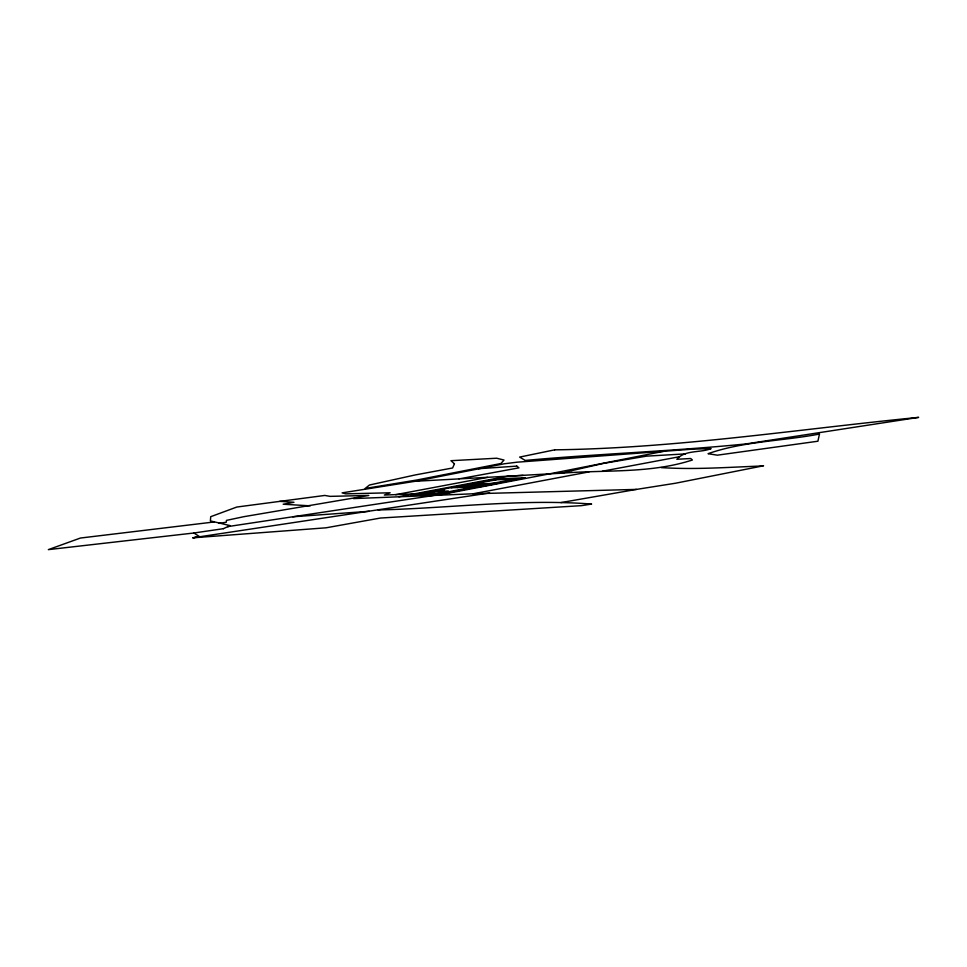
<?xml version="1.0" encoding="UTF-8"?>
<svg xmlns="http://www.w3.org/2000/svg" width="967" height="967" viewBox="0 0 967 967"><rect width="100%" height="100%" fill="white"/><g stroke="black" fill="none" stroke-linecap="round" stroke-linejoin="round"><path stroke-width="1.45" d="M413.936 493.932L384.346 495.044L390.136 492.783L345.739 493.859L342.113 492.868L415.351 481.264L504.182 463.797L516.946 462.202L692.42 449.172L711.12 448.615C700.422 453.015 684.999 449.643 676.84 459.277L690.68 458.515L692.408 459.99C650.187 473.721 605.342 469.684 561.694 473.201L559.422 473.322M223.353 528.683L230.049 525.613L210.395 520.911L210.721 516.692L236.794 507.046L324.803 495.442L330.085 496.361L368.802 495.455L243.865 516.68L226.459 520.379L226.278 522.228L219.001 523.389M227.934 526.592L230.049 525.613M571.823 470.639L561.682 473.189L459.047 478.895L518.965 467.847L516.777 466.13M571.763 470.639L603.529 463.386L646.524 456.146L685.494 453.886M223.413 528.683L193.896 532.998L199.262 536.431L192.844 537.821L326.084 527.801L380.394 518.046L581.469 505.656L591.623 504.073C520.451 498.537 449.256 508.364 378.121 509.947M549.304 473.89L664.51 451.154M468.62 484.455L451.19 487.791L481.336 486.498L498.767 483.162L467.75 484.491M416.741 494.959L444.554 489.628L439.248 489.858M472.44 484.298L496.144 479.753M457.222 487.537L474.652 484.201M463.253 487.283L480.684 483.935M469.273 487.017L486.703 483.681M430.025 495.43L463.846 488.806L468.826 488.589M475.305 486.764L514.553 479.088M353.463 498.597L437.616 495.273L549.329 473.89M398.851 496.76L507.808 476.248L523.111 475.353M437.555 495.285L473.141 493.774L589.048 471.884M395.648 494.669L487.634 477.36M602.344 471.219L679.076 456.799M560.908 502.586L636.431 489.411M227.874 526.592L434.231 495.406M192.929 537.797L489.616 492.952M214.009 521.987L80.43 538.039L48.35 549.631L193.956 532.998M661.21 467.605C693.315 469.72 725.637 467.412 757.765 466.167L763.567 465.768L675.558 483.222L636.491 489.399L473.081 493.774M292.771 516.789L369.176 511.301M478.327 468.717L516.837 466.13M415.351 481.264L459.095 478.883M441.423 492.348L453.475 491.828L436.044 495.164L423.993 495.684L448.362 491.018L436.298 491.538L418.868 494.874L430.931 494.355M492.155 479.898L519.315 478.919M310.238 505.85L283.186 504.218L293.944 502.284L279.789 501.353M819.46 434.05L817.913 441.218L717.333 455.179L708.062 453.692C743.72 441.17 782.472 441.133 819.46 434.05M454.43 463.834L452.604 467.98L415.133 474.966L369.467 485.023L365.139 488.48L416.801 480.019L500.87 463.531L504.037 460.05L496.712 458.225L450.936 460.703L454.43 463.834M554.72 449.836L519.642 457.089L525.238 460.437C598.67 453.765 672.512 451.263 745.835 443.95L918.65 417.369C797.449 429.263 676.586 448.277 554.72 449.836M525.202 477.795L439.912 494.125L411.108 495.152L498.174 478.762L525.202 477.795"/></g></svg>
